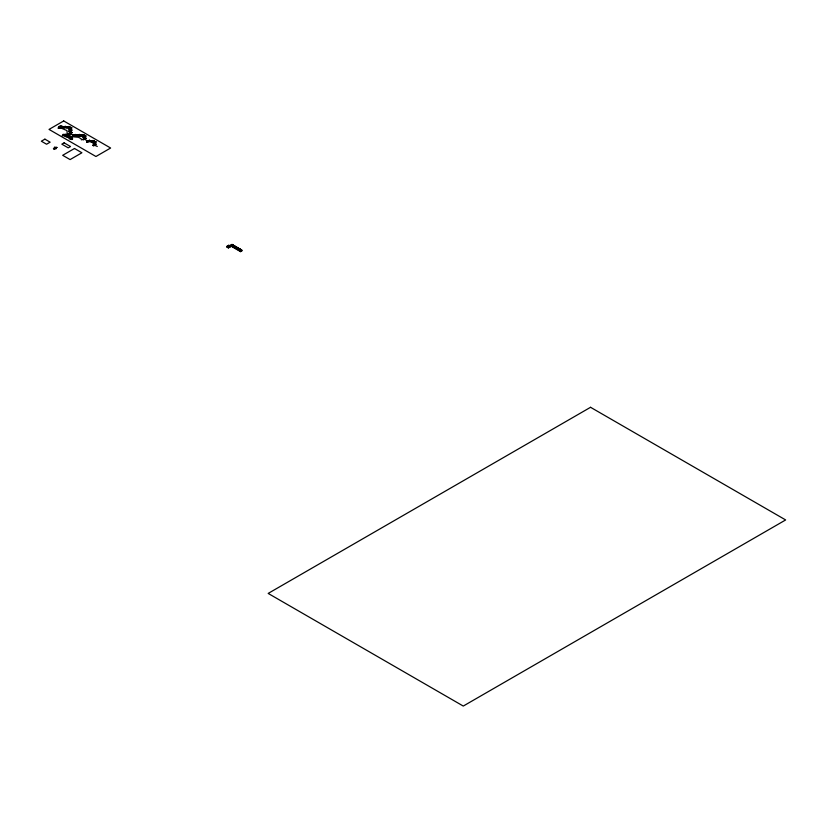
<?xml version="1.0" encoding="UTF-8"?>
<svg xmlns="http://www.w3.org/2000/svg" width="827" height="827" viewBox="0 0 827 827"><rect width="100%" height="100%" fill="white"/><g stroke="black" fill="none" stroke-linecap="round" stroke-linejoin="round"><path stroke-width="1.24" d="M59.978 126.862L61.57 126.779L59.916 127.74M58.624 127.73L57.973 128.071L59.224 128.082M59.244 127.348L60.847 126.407M60.123 127.131L60.402 127.451M59.472 127.803L60.423 128.195M59.761 127.647L61.498 126.779M60.598 128.092L59.099 127.999M63.369 127.286L64.93 126.717M63.297 127.42L62.428 127.875L63.224 128.164M63.41 127.306L64.061 126.955M64.682 126.572L65.302 126.221L67.307 127.399M63.906 127.771L62.345 127.875L63.069 128.299L64.568 127.255M64.837 127.089L65.746 127.503M65.933 126.583L65.147 126.893L66.057 127.368L65.343 127.782L63.782 126.882M63.069 128.299L64.826 127.441M65.199 127.658L65.974 127.368M66.46 127.027L67.742 127.058M71.546 128.247L70.915 128.661L67.804 126.862L68.517 126.5M68.072 126.934L66.356 127.854L67.09 128.278L68.744 127.317M68.693 126.552L69.954 126.562L69.003 127.151M67.535 127.379L68.259 127.596M67.669 127.42L68.372 127.534M68.259 127.43L67.39 127.265M68.817 127.079L70.564 128.051M69.385 127.399L69.757 127.73M69.354 127.761L70.068 127.348M70.119 128.113L68.465 129.074L70.057 128.991L72.032 130.108L69.871 131.038M70.388 127.947L72.063 127.782L71.411 128.123M69.923 128.392L70.212 128.898M70.843 127.803L71.432 127.461M69.913 128.712L69.633 128.392M70.171 128.878L70.843 128.536M70.626 129.436L71.246 129.074L70.533 128.712M70.016 131.307L68.424 131.39L70.088 130.428M70.347 130.263L71.391 129.736M70.502 130.387L69.768 129.86M70.864 130.19L69.313 130.077L70.874 130.976L71.153 130.315M63.369 135.576L64.909 135.69L63.359 134.791L63.11 135.432M62.862 135.328L62.201 135.669L63.886 135.504M63.421 134.915L64.351 135.059M64.206 134.46L65.809 134.377L64.144 135.339M69.199 131.689L68.507 131.39M71.37 130.439L71.949 130.108M64.248 134.636L64.64 135.059M63.7 135.401L64.651 135.793M70.595 131.751L71.205 131.4L70.533 131.007L71.132 131.4M70.14 132.341L69.592 132.32M70.264 132.878L68.445 133.736L69.323 134.026M70.078 133.168L70.192 133.571M70.522 132.733L69.788 132.217M70.874 132.537L69.334 132.434L70.895 133.323L71.174 132.671M71.391 132.796L71.97 132.454L69.592 130.718M69.168 134.16L69.964 133.612M70.161 133.54L72.052 132.454L70.502 132.537M65.467 136.662L66.677 136.631M66.956 136.166L66.315 136.424L66.946 136.786M70.615 134.057L71.143 133.747L70.615 134.098L69.613 133.064M67.297 136.155L66.46 136.31M68.279 135.928L66.729 136.827L67.866 136.982M67.773 136.62L68.662 136.186M68.124 136.837L68.992 136.341M67.618 137.127L68.879 137.117L67.928 136.538M73.107 134.832L72.497 135.183L73.189 135.649M74.12 135.494L73.417 135.432L74.978 134.863M72.466 136.021L73.262 135.514L72.394 136.021L73.272 136.3M73.458 135.452L74.099 135.09M74.719 134.718L75.981 134.729L75.195 135.028L76.105 135.514L75.391 135.928L73.83 135.028M69.695 138.326L69.044 138.771L70.326 138.74M74.616 135.39L73.117 136.393L74.875 135.587M74.875 135.225L75.795 135.649M70.512 138.223L69.964 138.533L70.595 138.895M70.833 138.192L70.119 138.419M70.957 138.264L70.254 138.367M75.247 135.804L76.022 135.514M55.037 147.754L53.383 148.715L54.2 149.036M55.295 147.599L56.98 147.433L56.319 147.764M71.939 138.037L70.378 138.936L71.525 139.091M54.83 148.043L55.13 148.54M55.45 147.713L54.727 147.185M72.145 138.202L71.432 138.729M54.83 148.364L54.551 148.043M56.071 147.671L55.822 148.302L54.272 147.402L56.908 147.433M54.106 149.139L54.975 148.633M55.089 148.519L55.76 148.178M71.784 138.946L72.652 138.44L70.502 137.334L71.618 136.693L78.472 137.261L81.16 138.812L81.459 139.928M77.418 135.576L76.539 136.031L77.19 136.455L78.947 135.597M78.172 135.101L77.531 135.463L79.01 134.894M78.792 134.729L79.423 134.367L81.428 135.556M77.19 136.403L78.689 135.401M80.054 134.739L78.927 135.256L79.857 135.659M71.277 139.236L72.528 139.225L71.587 138.636M79.32 135.814L80.095 135.525L79.268 135.049M80.581 135.173L81.863 135.215M80.178 135.525L79.464 135.938L77.903 135.039M82.638 134.646L81.925 135.018L85.026 136.806L85.667 136.403M82.193 135.08L80.477 136.01L81.201 136.424L82.865 135.473M82.814 134.708L84.075 134.718L83.124 135.308M81.656 135.525L82.38 135.752M81.79 135.576L82.493 135.68M82.38 135.587L81.511 135.421M82.969 135.215L84.685 136.207M83.506 135.556L83.868 135.886M83.475 135.917L84.189 135.504M84.24 136.269L82.586 137.22L84.178 137.137L86.153 138.254L84.261 139.35M84.499 136.104L86.184 135.938L85.522 136.269M84.044 136.548L84.333 137.044M85.553 135.618L83.32 134.997L85.016 136.021M84.034 136.869L83.754 136.548M84.292 137.024L84.964 136.682L81.997 135.018M84.747 137.582L85.367 137.23L84.654 136.869M84.137 139.453L82.545 139.546L84.199 138.585M84.468 138.419L85.512 137.892M84.623 138.543L83.889 138.016M84.974 138.347L83.434 138.233L84.995 139.132L85.274 138.471M85.491 138.595L86.07 138.254M87.621 141.293L89.554 140.218L91.559 141.407M87.548 141.427L86.701 141.045L87.982 141.086L83.713 138.864M88.965 140.6L89.554 140.27M89.14 140.745L88.034 140.89L89.595 141.789L90.308 141.376L89.44 140.869M89.058 141.107L89.998 141.51M88.985 141.345L87.321 142.296L86.597 141.882L88.158 141.779M89.244 141.179L90.195 140.59M90.712 141.024L92.004 141.066M92.769 140.497L92.055 140.869L95.167 142.657L95.798 142.254M92.324 140.931L90.619 141.862L91.342 142.275L92.996 141.324M92.944 140.559L94.206 140.569L93.255 141.159M92.014 141.841L92.51 141.438M93.079 141.076L94.816 142.058M93.451 140.848L95.188 141.851L93.42 140.869L94.123 140.569M93.637 141.407L94.009 141.737M93.606 141.758L94.319 141.355M94.381 142.12L92.717 143.071L94.309 142.988M94.64 141.955L96.325 141.789L95.663 142.12M94.175 142.399L95.105 142.533M94.278 142.813L93.885 142.399M95.157 144.167L93.575 144.084L95.126 144.983M93.647 144.084L94.288 143.712M94.888 143.433L95.498 143.081L94.785 142.72M94.34 144.436L92.676 145.397L94.278 145.304M94.495 144.529L92.758 145.397L93.492 145.717M94.629 144.28L95.643 143.733M95.374 144.343L95.839 144.57L94.433 145.221L93.968 144.653M93.399 145.769L95.012 144.818M95.622 144.446L96.283 144.105L94.237 142.947M94.04 145.356L95.384 145.397M94.847 145.748L95.456 145.397L94.785 145.014M230.009 245.95L229.72 247.17L228.397 247.935L227.074 247.17L227.074 246.27L228.821 245.257L230.009 245.95L230.009 246.849L228.397 245.96L227.074 246.725L228.397 247.48L231.994 245.319L231.994 244.42L230.805 245.112L230.805 246.012L240.564 251.646L241.753 250.953L241.753 250.054L231.994 244.42M227.074 247.17L228.821 246.157L228.821 245.257M228.397 247.935L228.397 247.035L231.994 244.875L232.904 245.392M231.705 245.629L232.904 244.947L232.16 246.343L233.876 245.505L233.803 247.035L235.116 246.229L235.178 248.079L236.367 247.397L235.509 246.901M233.834 245.784L232.769 246.446L232.873 245.485L239.923 249.558M233.514 246.87L234.517 246.322L233.927 247.108M234.444 247.211L235.633 246.518L235.685 248.379L236.398 247.976L236.367 246.942L234.806 247.418M234.537 247.459L236.108 247.542M235.271 246.994L235.561 248.059L236.884 247.242L236.935 249.103L238.124 248.41L237.277 247.914L237.328 249.072M235.271 247.438L235.881 246.963L235.891 248.017L236.005 246.735L234.444 247.655L234.537 247.015M235.137 247.811L235.871 247.376M235.685 248.131L236.274 247.345M236.202 248.224L237.401 247.542L237.452 249.403L238.155 248.989M236.295 248.482L237.359 247.821M236.904 248.824L237.628 248.4M237.452 249.144L238.042 248.358M238.589 249.041L239.127 248.834M238.662 249.392L239.406 248.999M238.662 249.847L239.396 249.413M239.799 249.826L239.075 250.085L239.034 248.937L239.892 249.434L238.796 249.93L238.9 248.71L239.634 249.134L238.714 249.123M239.665 250.674L240.864 249.992L241.753 250.509L240.564 251.191L230.805 245.557M240.326 250.757L241.753 250.054M70.936 127.854L69.158 126.872L70.895 127.875M67.876 126.862L70.915 128.609M92.128 140.869L95.167 142.616M91.911 141.303L92.51 141.603M91.642 141.272L92.19 141.572M94.03 143.867L94.785 144.374M63.731 127.079L62.449 127.048L63.141 127.513M63.689 127.1L60.991 125.549L58.789 126.779L59.503 127.141M83.827 138.802L84.292 139.37M94.754 145.035L97.286 146.503M63.648 127.327L64.237 127.627M77.769 135.473L78.358 135.773M87.9 141.324L88.489 141.624M93.844 144.715L94.433 145.025M78.017 135.928L76.466 136.031L77.345 136.31M75.35 134.408L77.252 135.669M83.424 139.825L82.617 139.546M86.68 141.882L87.414 142.203M59.399 126.417L60.051 126.913M60.381 127.255L58.49 127.606M70.512 133.385L73.779 135.225M73.758 135.432L74.399 135.7M59.12 127.193L60.681 128.092L59.141 127.978M59.12 127.234L66.977 130.594L67.214 134.15L65.529 134.45M64.289 134.512L63.028 134.377L63.731 134.739M67.669 136.362L66.015 135.411L65.292 135.824L66.16 136.331M66.832 136.093L66.605 136.259M71.132 138.543L69.664 137.52L68.941 137.933L69.809 138.44M67.659 137.106L68.238 137.447M71.308 139.215L71.897 139.556M63.359 134.832L64.837 135.69M236.108 247.097L235.375 246.673L235.416 247.966M237.866 248.11L237.142 247.686L237.173 248.989L238.641 248.255L238.703 250.116L240.409 249.278L240.409 250.178M233.752 245.877L234.599 246.374L233.41 247.066L233.514 245.97M233.421 246.074L234.341 246.074L233.617 245.65L233.648 246.953M236.946 248.11L237.866 248.565M231.994 245.319L241.753 250.953M240.275 250.323L231.415 245.216L240.275 250.777L240.161 250.095L240.057 250.901M230.805 245.112L240.564 250.746M240.543 250.932L241.174 250.85L240.543 250.478L240.564 251.646M230.009 246.394L228.397 245.505L228.397 246.405L229.72 247.17M227.074 246.27L228.397 247.035M55.45 148.353L56.164 148.726L54.737 148.674M240.864 250.436L240.864 249.537L239.21 250.416L239.158 248.555L237.969 249.247L239.53 248.772L239.53 249.981M239.933 250.581L239.892 248.979L238.331 249.454M239.933 250.829L241.133 250.147L239.665 251.129L239.665 250.23M239.261 248.917L239.416 250.043M238.062 249.496L238.124 247.966L236.574 248.441M237.773 248.958L237.762 247.749L236.202 248.679L236.295 248.028M237.649 249.03L237.638 247.976L236.811 247.883M234.124 246.994L234.237 245.712L232.676 246.642L232.656 246.084M233.979 245.867L233.927 247.366L234.63 246.953L234.599 245.929L233.049 246.405M233.379 246.797L233.359 245.205L231.705 246.084L231.694 245.526M231.126 245.743L229.586 247.087L229.586 246.198M63.71 120.938L49.031 129.415L95.942 156.499L110.622 148.023L63.71 120.938M44.906 139.153L41.35 141.21L46.581 144.229L50.137 142.172L44.906 139.153M67.483 134.305L66.367 134.946L70.223 137.168L71.339 136.527L67.483 134.305M77.18 134.842L76.57 135.194L77.852 135.235L77.18 134.894M64.113 142.833L61.818 144.156L68.217 147.847L70.512 146.534L64.113 142.833M74.502 148.488L62.676 155.311L70.088 159.59L81.904 152.768L74.502 148.488M590.55 407.297L268.175 593.424L463.275 706.062L785.65 519.945L590.55 407.297"/></g></svg>
